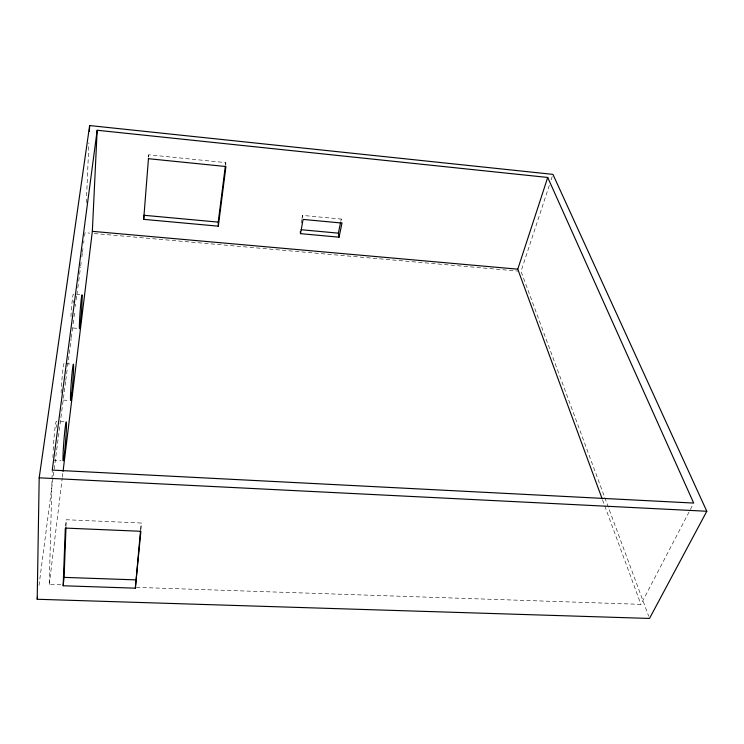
<?xml version="1.0" encoding="UTF-8"?>
<svg xmlns="http://www.w3.org/2000/svg" width="744" height="744" viewBox="0 0 744 744"><rect width="100%" height="100%" fill="white"/><g stroke="black" fill="none" stroke-linecap="round" stroke-linejoin="round"><path stroke-width="0.56" stroke-dasharray="3.72 2.79" d="M60.869 584.812L49.262 584.421L52.257 470.096M66.011 526.64L66.281 519.731L141.267 523.013L140.923 530.258M86.323 202.749L86.564 196.993M86.62 195.839L88.899 142.839M148.642 156.752L148.763 154.798L225.776 162.629L225.86 164.582M148.577 157.077L148.763 154.798M140.607 529.84L141.267 523.013M65.565 525.989L66.281 519.731M49.262 584.421L62.217 478.271M62.357 477.118L62.924 472.496M225.488 164.917L225.776 162.629M39.004 585.426L65.63 381.402M65.779 380.249L67.434 367.573M67.583 366.42L71.192 338.752M71.34 337.599L72.996 324.923M73.145 323.77L73.898 318.004M74.047 316.851L74.8 311.094M75.404 306.482L75.702 304.175M76.306 299.562L76.753 296.103M76.911 294.95L77.655 289.193M77.813 288.04L78.557 282.274M78.715 281.12L79.469 275.354M79.617 274.201L80.519 267.291M80.668 266.138L81.273 261.525M81.868 256.913L82.324 253.453M82.472 252.3L83.077 247.696M83.672 243.083L83.979 240.777M84.574 236.164L85.03 232.705L89.652 233.123M301.181 223.051L301.766 219.778M301.962 218.68L302.557 215.407L341.264 219.062L341.97 223.07M340.817 221.228L341.264 219.062M549.314 185.395L521.023 271.346L604.398 496.574M551.127 179.881L552.215 176.579M136.273 587.351L640.919 604.351L693.157 504.088M53.28 460.118L61.008 460.527M60.766 421.597L64.058 421.792M63.342 400.095L68.55 400.421M66.216 363.714L71.396 364.067M72.959 328.011L78.39 328.411M77.571 294.55L79.748 294.717M94.283 233.532L518.707 271.142M604.798 497.662L648.703 616.264M602.538 499.875L640.919 604.351M302.557 215.407L302.817 217.406M53.168 450.232A19.456 1.023 -85.5 0 1 55.428 425.103A19.456 1.023 -85.5 0 1 56.6 427.4M52.973 457.476A19.456 1.023 -85.5 0 1 53.01 454.333M61.12 392.953A18.293 0.911 -85.7 0 1 62.756 371.051A18.293 0.911 -85.7 0 1 64.3 364.579M73.479 300.79A16.982 0.79 -85.8 0 1 73.396 302.622M70.94 316.591A16.982 0.79 -85.8 0 1 73.433 294.252"/><path stroke-width="1.12" d="M37.2 599.264L39.19 477.815L89.643 125.559L552.941 174.375L706.8 511.258L649.512 618.441L37.2 599.264L37.498 596.958M63.156 585.761L65.323 528.082L140.876 531.29L135.343 588.179L63.156 585.761L64.086 577.381L65.974 527.794M89.401 131.316L89.643 125.559M63.063 471.343L92.34 231.338L97.166 130.256L547.724 177.453L693.687 503.065L52.257 470.096L97.166 130.256M135.343 588.179L140.495 530.974M143.685 219.35L143.936 215.276L218.215 222.121L218.327 226.176L143.685 219.35L148.493 158.221M218.215 222.121L225.339 166.061M218.327 226.176L225.934 166.535L148.53 158.714M300.502 233.653L303.078 219.415L341.97 223.07L339.069 237.187L300.502 233.653L300.251 231.635M339.069 237.187L338.381 233.151L340.594 222.317M602.138 498.787L517.768 269.17L547.724 177.453M64.086 577.381L135.752 579.874M39.19 477.815L706.8 511.258M92.34 231.338L517.768 269.17M301.125 229.719L338.381 233.151M64.663 451.524A19.428 0.856 -85.5 0 0 66.263 421.922A19.428 0.856 -85.5 0 0 63.259 450.39A19.428 0.856 -85.5 0 0 64.663 451.524M71.889 392.748A18.265 0.772 -85.7 0 0 73.47 364.207A18.265 0.772 -85.7 0 0 70.754 390.135A18.265 0.772 -85.7 0 0 71.889 392.748M80.538 322.124A16.963 0.66 -85.8 0 0 82.091 294.94A16.963 0.66 -85.8 0 0 79.701 317.986A16.963 0.66 -85.8 0 0 80.538 322.124"/></g></svg>
